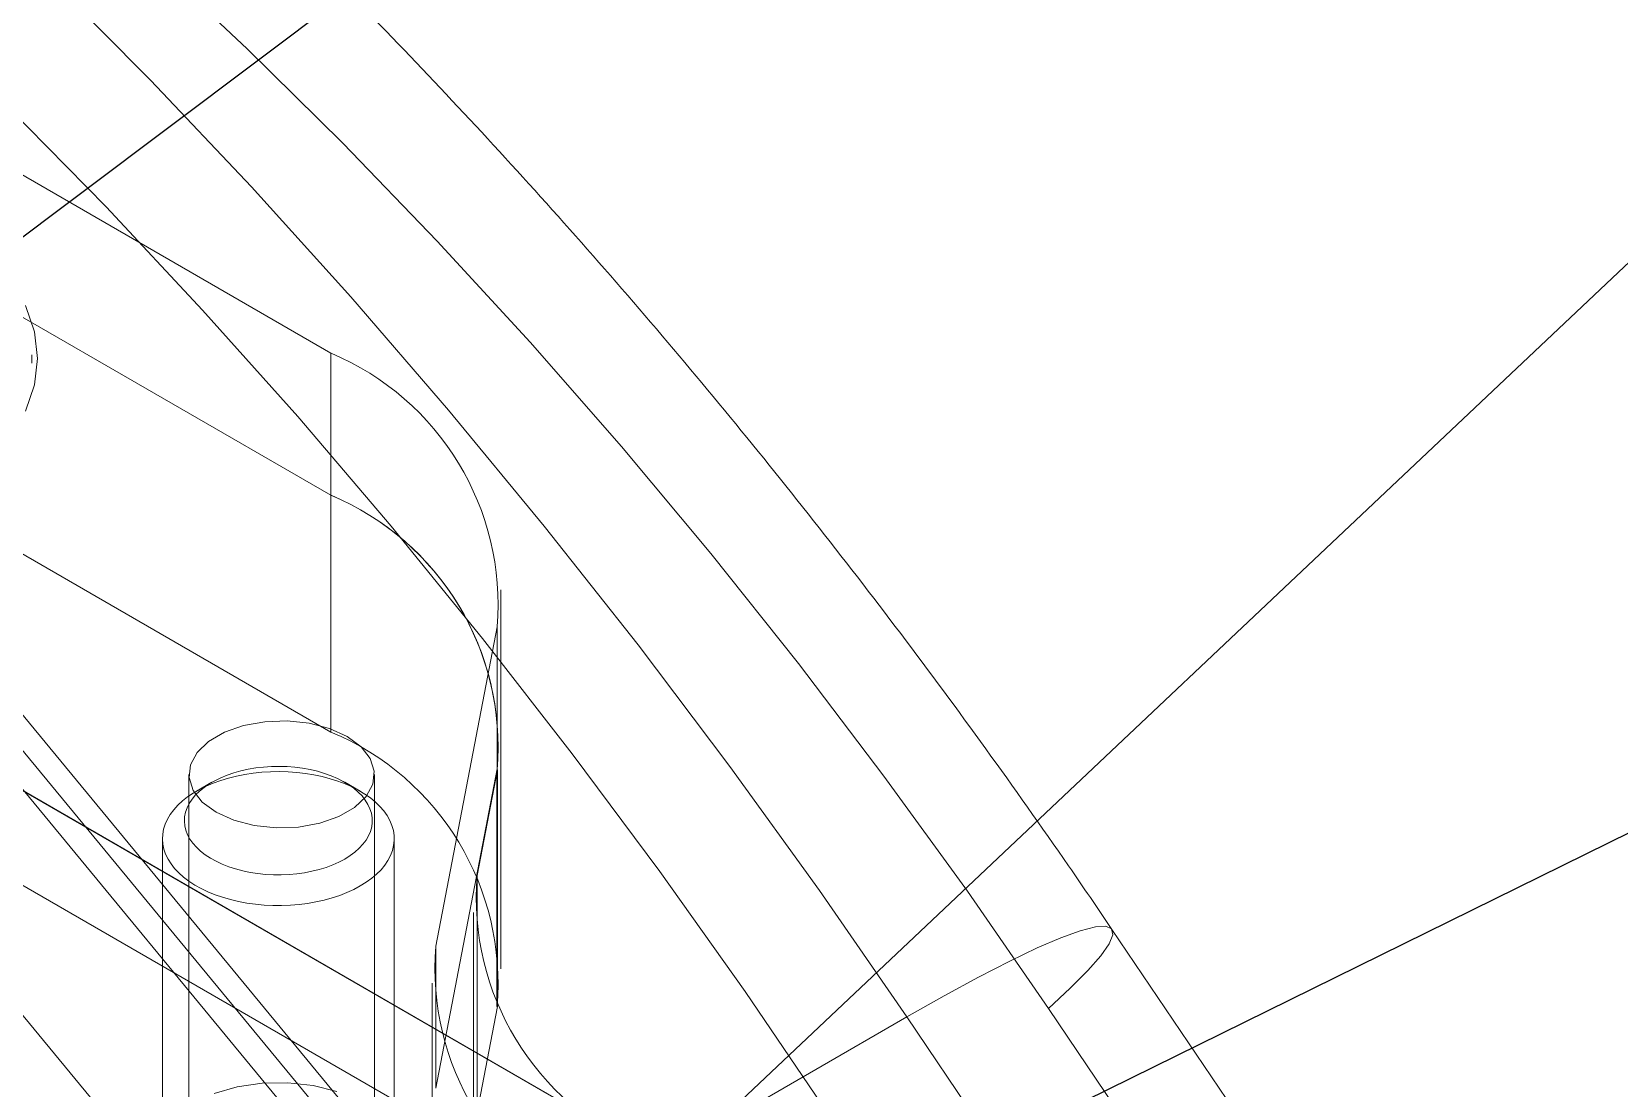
# Model space of a CAD drawing. Header units: millimetres. Extents: x 15 to 415, y 5 to 292.
# Drawn here: x 163.17 to 190.55, y 121.25 to 139.47 of the extents above; entities that cross this region are included whole.
import ezdxf

# ---------------------------------------------------------------- set-up
doc = ezdxf.new("R2010")
doc.units = ezdxf.units.MM
doc.dimstyles.new('SLDDIMSTYLE0', dxfattribs={"dimtxt": 0.18, "dimasz": 3.302, "dimexe": 0, "dimexo": 0.0625, "dimgap": 0, "dimtad": 0, "dimtih": 1, "dimtoh": 1, "dimdec": 0, "dimrnd": 1e-09, "dimzin": 0, "dimdsep": 46, "dimtxsty": 'Standard', "dimsah": 1, "dimcen": 0.09, "dimadec": 0, "dimazin": 0, "dimtfac": 3.302, "dimtdec": 0, "dimtofl": 0, "dimtmove": 0, "dimatfit": 3, "dimfxl": 1, "dimfrac": 2, "dimtolj": 1, "dimtzin": 0, "dimarcsym": 0})

msp = doc.modelspace()

# ---------------------------------------------------------------- linework, layer by layer
at = {"color": 7, "linetype": 'Continuous', "lineweight": 15}
for p, q in [((189.693, 110.983), (114.74, 154.253)), ((116.62, 153.168), (187.87, 112.036)), ((189.693, 109.35), (114.74, 152.62)), ((168.328, 133.93), (157.318, 140.286)), ((168.328, 131.481), (157.318, 137.836)), ((157.318, 133.754), (168.328, 127.398)), ((163.166, 133.761), (163.166, 133.904)), ((168.328, 133.93), (168.328, 131.481)), ((170.41, 118.727), (159.127, 132.388)), ((169.548, 118.492), (158.265, 132.154)), ((158.999, 131.931), (170.282, 118.27)), ((168.328, 127.398), (168.328, 131.481)), ((171.257, 127.399), (171.257, 129.848)), ((168.615, 115.724), (157.332, 129.385)), ((171.196, 129.211), (170.136, 123.704)), ((171.196, 126.761), (171.196, 129.211)), ((171.257, 123.316), (171.257, 127.399)), ((165.876, 126.667), (165.876, 120.135)), ((169.076, 120.135), (169.076, 126.667)), ((171.196, 126.761), (170.136, 121.255)), ((171.199, 126.745), (170.849, 124.925)), ((171.192, 126.745), (171.199, 126.745)), ((171.192, 122.662), (171.192, 126.745)), ((171.199, 122.662), (171.199, 126.745)), ((166.273, 126.531), (166.005, 126.377)), ((168.834, 126.377), (168.566, 126.531)), ((165.419, 125.56), (165.419, 119.664)), ((169.419, 119.664), (169.419, 125.56)), ((170.849, 120.842), (170.849, 124.925)), ((170.788, 124.287), (170.788, 120.205)), ((189.327, 112.863), (181.802, 123.995)), ((170.136, 121.255), (170.136, 123.704)), ((170.075, 123.067), (170.075, 120.617)), ((141.494, 101.258), (178.264, 122.485)), ((171.199, 122.662), (170.849, 120.842)), ((171.192, 122.662), (171.199, 122.662)), ((184.692, 112.974), (178.264, 122.485)), ((180.71, 122.629), (187.87, 112.036))]:
    msp.add_line(p, q, dxfattribs=at)
at = {"color": 7, "linetype": 'Continuous', "lineweight": 15, "flags": 128}
for points in [[(161.812, 143.701), (163.52, 142.259), (165.21, 140.753), (166.883, 139.183), (168.534, 137.553), (170.162, 135.865), (171.764, 134.121), (173.338, 132.324), (174.881, 130.475), (176.393, 128.579), (177.869, 126.637), (179.309, 124.653), (180.71, 122.629)], [(178.264, 122.485), (176.757, 124.664), (175.211, 126.803), (173.628, 128.899), (172.008, 130.949), (170.355, 132.95), (168.671, 134.901), (166.957, 136.799), (165.216, 138.64), (163.45, 140.424), (161.662, 142.146)], [(176.906, 120.816), (175.473, 122.925), (174, 124.995), (172.49, 127.024), (170.944, 129.009), (169.365, 130.948), (167.754, 132.837), (166.114, 134.674), (164.447, 136.457), (162.754, 138.183)], [(163.058, 134.754), (163.214, 134.302), (163.266, 133.842), (163.214, 133.383), (163.058, 132.931)], [(168.608, 127.32), (168.846, 127.145), (169.004, 126.942), (169.073, 126.723), (169.05, 126.501), (168.935, 126.288), (168.736, 126.098), (168.463, 125.94), (168.133, 125.825), (167.765, 125.759), (167.38, 125.745), (167, 125.785), (166.649, 125.877), (166.345, 126.014), (166.107, 126.189), (165.949, 126.392), (165.879, 126.611), (165.902, 126.834), (166.017, 127.046), (166.217, 127.237), (166.49, 127.394), (166.82, 127.51), (167.188, 127.576), (167.573, 127.589), (167.952, 127.549), (168.304, 127.458), (168.608, 127.32)], [(168.833, 124.744), (168.722, 124.684), (168.604, 124.63), (168.479, 124.581), (168.347, 124.538), (168.211, 124.5), (168.069, 124.468), (167.925, 124.443), (167.777, 124.424), (167.627, 124.412), (167.476, 124.406), (167.325, 124.407), (167.174, 124.414), (167.024, 124.428), (166.877, 124.449), (166.733, 124.476), (166.593, 124.509), (166.458, 124.548), (166.328, 124.593), (166.204, 124.643), (166.087, 124.699), (165.978, 124.759), (165.878, 124.825), (165.786, 124.894), (165.703, 124.967), (165.63, 125.044), (165.568, 125.124), (165.516, 125.206), (165.475, 125.29), (165.445, 125.375), (165.426, 125.462), (165.419, 125.549), (165.424, 125.637), (165.439, 125.724), (165.466, 125.81), (165.505, 125.894), (165.554, 125.977), (165.614, 126.057), (165.684, 126.134), (165.764, 126.209), (165.854, 126.279), (165.952, 126.345), (166.059, 126.407), (166.174, 126.464), (166.296, 126.516), (166.425, 126.562), (166.559, 126.603), (166.698, 126.637), (166.841, 126.666), (166.987, 126.688), (167.136, 126.703), (167.287, 126.712), (167.438, 126.715), (167.589, 126.711), (167.739, 126.7), (167.888, 126.683), (168.034, 126.659), (168.176, 126.629), (168.314, 126.593), (168.446, 126.551), (168.573, 126.503), (168.693, 126.45), (168.806, 126.392), (168.911, 126.329), (169.008, 126.262), (169.095, 126.19), (169.173, 126.115), (169.241, 126.037), (169.298, 125.956), (169.344, 125.873), (169.38, 125.788), (169.404, 125.702), (169.417, 125.615), (169.418, 125.528), (169.408, 125.44), (169.387, 125.354), (169.354, 125.269), (169.31, 125.185), (169.256, 125.103), (169.191, 125.024), (169.115, 124.949), (169.03, 124.876), (168.936, 124.808), (168.833, 124.744)], [(168.565, 125.208), (168.465, 125.155), (168.358, 125.107), (168.244, 125.064), (168.125, 125.027), (168, 124.996), (167.871, 124.971), (167.74, 124.952), (167.605, 124.94), (167.47, 124.934), (167.334, 124.935), (167.199, 124.942), (167.065, 124.956), (166.934, 124.977), (166.807, 125.003), (166.683, 125.036), (166.565, 125.074), (166.453, 125.118), (166.347, 125.168), (166.249, 125.222), (166.159, 125.281), (166.078, 125.344), (166.007, 125.41), (165.945, 125.48), (165.894, 125.553), (165.853, 125.627), (165.824, 125.704), (165.805, 125.782), (165.798, 125.86), (165.802, 125.938), (165.818, 126.016), (165.845, 126.093), (165.883, 126.168), (165.931, 126.241), (165.99, 126.312), (166.06, 126.379), (166.138, 126.443), (166.226, 126.503), (166.322, 126.559), (166.426, 126.609), (166.536, 126.655), (166.653, 126.694), (166.775, 126.729), (166.902, 126.757), (167.032, 126.779), (167.166, 126.794), (167.3, 126.803), (167.436, 126.805), (167.572, 126.801), (167.706, 126.791), (167.839, 126.774), (167.968, 126.75), (168.094, 126.721), (168.215, 126.685), (168.33, 126.644), (168.439, 126.597), (168.541, 126.545), (168.635, 126.489), (168.721, 126.428), (168.797, 126.363), (168.864, 126.295), (168.92, 126.223), (168.966, 126.15), (169.001, 126.074), (169.025, 125.997), (169.038, 125.919), (169.039, 125.84), (169.03, 125.762), (169.008, 125.685), (168.976, 125.609), (168.933, 125.534), (168.879, 125.462), (168.815, 125.393), (168.741, 125.328), (168.657, 125.266), (168.565, 125.208)], [(180.71, 122.629), (181.084, 122.978), (181.385, 123.283), (181.609, 123.54), (181.753, 123.747), (181.816, 123.902), (181.797, 124.002), (181.697, 124.047), (181.516, 124.036), (181.256, 123.97), (180.921, 123.849), (180.514, 123.674), (180.039, 123.447), (179.501, 123.171), (178.908, 122.849), (178.264, 122.485)], [(168.428, 121.198), (168.021, 121.299), (167.586, 121.347), (167.142, 121.341), (166.712, 121.279), (166.315, 121.165)]]:
    msp.add_lwpolyline(points, dxfattribs=at)
at = {"color": 7, "linetype": 'Continuous', "lineweight": 15}
for centre, radius, start, end in [((166.508, 129.593), 4.704, 355.3375, 67.2323), ((166.508, 127.143), 4.704, 355.3375, 67.2323), ((166.513, 127.149), 4.697, 355.0689, 67.2727), ((166.513, 123.066), 4.697, 355.0689, 67.2727), ((175.537, 124.543), 4.704, 175.3375, 247.2323), ((174.824, 123.322), 4.704, 175.3375, 247.2323)]:
    msp.add_arc(centre, radius, start, end, dxfattribs=at)
msp.add_open_spline([(181.802, 123.995), (181.554, 124.36), (180.84, 125.409), (179.63, 127.116), (178.163, 129.102), (176.659, 131.049), (175.122, 132.955), (173.551, 134.819), (171.949, 136.638), (170.317, 138.41), (168.656, 140.133), (166.969, 141.805), (165.256, 143.425), (163.519, 144.99), (161.76, 146.498), (159.98, 147.948), (158.181, 149.337), (156.364, 150.665), (154.532, 151.928), (152.685, 153.125), (150.826, 154.254), (148.956, 155.313), (147.077, 156.301), (145.193, 157.216), (143.304, 158.055), (141.413, 158.818), (139.524, 159.502), (137.638, 160.106), (135.759, 160.629), (133.889, 161.069), (132.031, 161.427), (130.189, 161.7), (128.366, 161.89), (126.564, 161.995), (124.787, 162.017), (123.036, 161.956), (121.315, 161.813), (119.626, 161.588), (117.971, 161.283), (116.384, 160.907), (115.279, 160.587), (114.712, 160.404), (114.635, 160.38)], degree=3, knots=[0, 0, 0, 0, 0.013867, 0.039875, 0.065894, 0.091926, 0.117973, 0.144037, 0.170121, 0.196226, 0.222355, 0.248509, 0.27469, 0.3009, 0.327139, 0.353408, 0.379706, 0.406034, 0.43239, 0.45877, 0.485172, 0.51159, 0.538016, 0.56444, 0.590848, 0.617228, 0.643563, 0.669835, 0.696024, 0.722109, 0.748071, 0.773887, 0.799541, 0.825015, 0.850298, 0.875382, 0.900264, 0.924948, 0.94944, 0.973753, 0.996459, 1, 1, 1, 1], dxfattribs=at)

# ---------------------------------------------------------------- leaders
at = {"color": 7, "linetype": 'Continuous', "lineweight": 0}
for points in [[(159.397, 133.229), (204.668, 167.212)], [(171.186, 117.065), (205.009, 148.982)], [(171.419, 116.16), (204.211, 132.304)]]:
    msp.add_leader(points, dimstyle='SLDDIMSTYLE0', dxfattribs=at)

doc.saveas('drawing.dxf')
